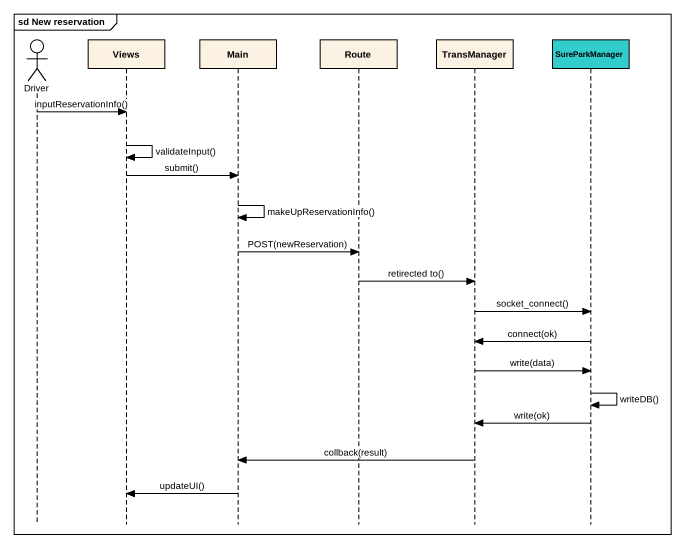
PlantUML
@startuml
mainframe sd New reservation
hide footbox
actor Driver
participant Views
participant Main
participant Route
participant TransManager
participant SureParkManager #33CCCC

Driver -> Views : inputReservationInfo()
Views -> Views : validateInput()
Views -> Main : submit()
Main -> Main : makeUpReservationInfo()
Main -> Route : POST(newReservation)
Route -> TransManager : retirected to()
TransManager -> SureParkManager : socket_connect()
SureParkManager -> TransManager : connect(ok)
TransManager -> SureParkManager : write(data)
SureParkManager -> SureParkManager : writeDB()
SureParkManager -> TransManager : write(ok)
TransManager -> Main : collback(result)
Main -> Views : updateUI()
@enduml
